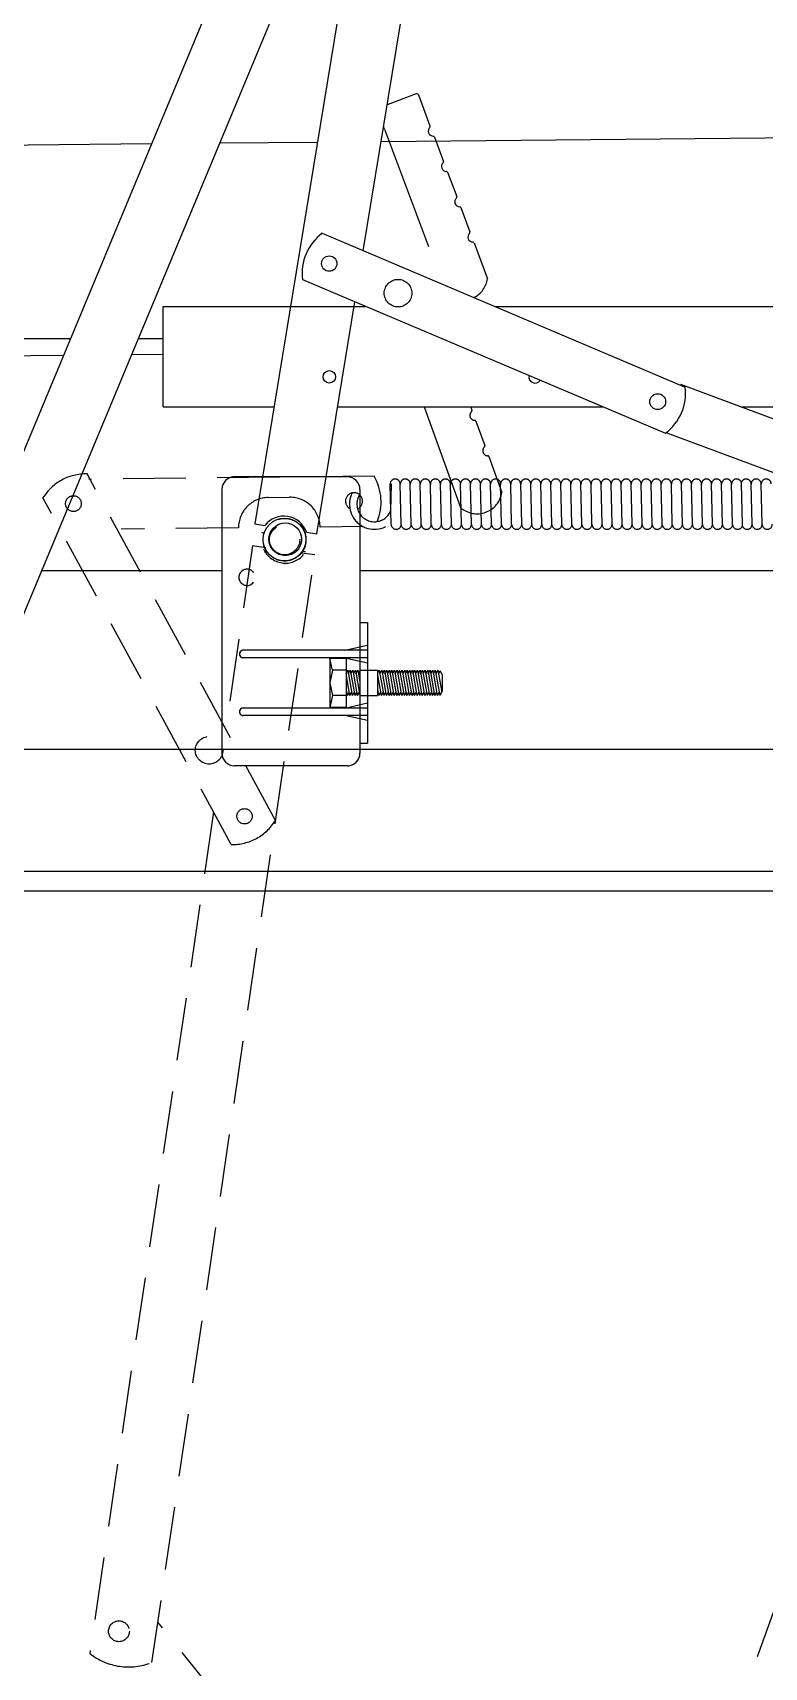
# Model space of a CAD drawing. Extents: x 216 to 4624, y 67 to 3629.
# Drawn here: x 2890 to 3181, y 2297 to 2948 of the extents above; entities that cross this region are included whole.
import ezdxf

# ---------------------------------------------------------------- set-up
doc = ezdxf.new("R2010")
doc.units = 0
doc.header["$LTSCALE"] = 100
doc.header["$MEASUREMENT"] = 0
doc.linetypes.add('DASHED', pattern=[0.75, 0.5, -0.25])
doc.linetypes.add('HIDDEN', pattern=[0.375, 0.25, -0.125])
doc.layers.get('0').update_dxf_attribs({"linetype": 'CONTINUOUS'})
doc.layers.add('SKJULT', color=7, linetype='HIDDEN')

msp = doc.modelspace()

# ---------------------------------------------------------------- linework, layer by layer
at = {"color": 7}
for p, q in [((3050.37, 3192.1), (2978.19, 2752.33)), ((3021.37, 2861.04), (3075.04, 3188.05)), ((3045.93, 3165.05), (2852.26, 2700.08)), ((2875.21, 2690.18), (3028.32, 3057.75)), ((3042.51, 2923.41), (3030.89, 2919.06)), ((3048.1, 2910.64), (3043.48, 2922.98)), ((4622.99, 2919.33), (3028.48, 2904.39)), ((3029.85, 2909.47), (3029.48, 2910.46)), ((2937, 2903.53), (2724.46, 2901.54)), ((3003.11, 2904.15), (2964.19, 2903.78)), ((3003.11, 2904.15), (3002.91, 2904.15)), ((3005.01, 2867.96), (3149.62, 2806.77)), ((2997.22, 2849.54), (3141.82, 2788.35)), ((2941.7, 2838.82), (3022.54, 2838.82)), ((3002.86, 2748.28), (3018.03, 2840.73)), ((3073.87, 2838.82), (3375.89, 2838.82)), ((2904.7, 2825.99), (2485.09, 2825.99)), ((2941.7, 2825.99), (2931.78, 2825.99)), ((2725.25, 2817.83), (2901.99, 2819.48)), ((2929.18, 2819.74), (2941.7, 2819.86)), ((3254.35, 2768.01), (3147.91, 2807.77)), ((2941.7, 2798.82), (2985.82, 2798.82)), ((3011.15, 2798.82), (3117.07, 2798.82)), ((3171.87, 2798.82), (3375.89, 2798.82)), ((3196.56, 2768.25), (3142.13, 2788.58)), ((2965.09, 2765.99), (2965.09, 2660.99)), ((3015.09, 2770.99), (2970.09, 2770.99)), ((3020.09, 2765.99), (3020.09, 2712.99)), ((2893.37, 2733.78), (2965.09, 2733.78)), ((3020.09, 2733.78), (3451.06, 2733.78)), ((3020.09, 2712.99), (3020.09, 2664.99)), ((3020.09, 2712.99), (3023.09, 2712.99)), ((3023.09, 2712.99), (3023.09, 2664.99)), ((3023.09, 2701.99), (2973.59, 2701.99)), ((3014.09, 2701.99), (3023.09, 2703.99)), ((3023.09, 2698.99), (2973.59, 2698.99)), ((3008.09, 2698.74), (3008.09, 2679.24)), ((3014.59, 2698.74), (3008.09, 2698.74)), ((3009.09, 2693.99), (3008.09, 2698.74)), ((3009.09, 2693.99), (3008.09, 2688.99)), ((3014.59, 2693.99), (3009.09, 2693.99)), ((3014.09, 2698.99), (3023.09, 2696.99)), ((3014.59, 2698.74), (3014.59, 2679.24)), ((3014.59, 2692.88), (3015.23, 2693.99)), ((3015.23, 2693.99), (3016.99, 2683.99)), ((3015.46, 2692.64), (3016.24, 2693.99)), ((3016.24, 2693.99), (3018, 2683.99)), ((3016.48, 2692.64), (3017.26, 2693.99)), ((3017.26, 2693.99), (3019.02, 2683.99)), ((3017.49, 2692.64), (3018.27, 2693.99)), ((3018.27, 2693.99), (3020.04, 2683.99)), ((3018.51, 2692.64), (3019.29, 2693.99)), ((3019.29, 2693.99), (3020.09, 2689.43)), ((3020.09, 2693.99), (3027.09, 2693.99)), ((3027.09, 2692.81), (3027.77, 2693.99)), ((3027.09, 2693.99), (3027.09, 2683.99)), ((3027.77, 2693.99), (3029.54, 2683.99)), ((3028.01, 2692.64), (3028.79, 2693.99)), ((3028.79, 2693.99), (3030.55, 2683.99)), ((3029.03, 2692.64), (3029.81, 2693.99)), ((3029.81, 2693.99), (3031.57, 2683.99)), ((3030.04, 2692.64), (3030.82, 2693.99)), ((3030.82, 2693.99), (3032.58, 2683.99)), ((3031.06, 2692.64), (3031.84, 2693.99)), ((3031.84, 2693.99), (3033.6, 2683.99)), ((3032.07, 2692.64), (3032.85, 2693.99)), ((3032.85, 2693.99), (3034.62, 2683.99)), ((3033.09, 2692.64), (3033.87, 2693.99)), ((3033.87, 2693.99), (3035.63, 2683.99)), ((3034.1, 2692.64), (3034.88, 2693.99)), ((3034.88, 2693.99), (3036.65, 2683.99)), ((3035.12, 2692.64), (3035.9, 2693.99)), ((3035.9, 2693.99), (3037.66, 2683.99)), ((3036.14, 2692.64), (3036.91, 2693.99)), ((3036.91, 2693.99), (3038.68, 2683.99)), ((3037.15, 2692.64), (3037.93, 2693.99)), ((3037.93, 2693.99), (3039.69, 2683.99)), ((3038.17, 2692.64), (3038.94, 2693.99)), ((3038.94, 2693.99), (3040.71, 2683.99)), ((3039.18, 2692.64), (3039.96, 2693.99)), ((3039.96, 2693.99), (3041.72, 2683.99)), ((3040.2, 2692.64), (3040.98, 2693.99)), ((3040.98, 2693.99), (3042.74, 2683.99)), ((3041.21, 2692.64), (3041.99, 2693.99)), ((3041.99, 2693.99), (3043.75, 2683.99)), ((3042.23, 2692.64), (3043.01, 2693.99)), ((3043.01, 2693.99), (3044.77, 2683.99)), ((3043.24, 2692.64), (3044.02, 2693.99)), ((3044.02, 2693.99), (3045.78, 2683.99)), ((3044.26, 2692.64), (3045.04, 2693.99)), ((3045.04, 2693.99), (3046.8, 2683.99)), ((3045.27, 2692.64), (3046.05, 2693.99)), ((3046.05, 2693.99), (3047.82, 2683.99)), ((3046.29, 2692.64), (3047.07, 2693.99)), ((3047.07, 2693.99), (3048.83, 2683.99)), ((3047.31, 2692.64), (3048.08, 2693.99)), ((3048.08, 2693.99), (3049.85, 2683.99)), ((3048.32, 2692.64), (3049.1, 2693.99)), ((3049.1, 2693.99), (3050.86, 2683.99)), ((3049.34, 2692.64), (3050.11, 2693.99)), ((3050.11, 2693.99), (3051.88, 2683.99)), ((3050.35, 2692.64), (3051.13, 2693.99)), ((3051.13, 2693.99), (3052.66, 2685.34)), ((3008.09, 2688.99), (3009.09, 2683.99)), ((3014.59, 2691.86), (3015.97, 2683.99)), ((3019.53, 2692.64), (3020.09, 2693.62)), ((3027.09, 2692.11), (3028.52, 2683.99)), ((3051.37, 2692.64), (3052.01, 2693.76)), ((3052.84, 2692.32), (3052.01, 2693.76)), ((3052.84, 2692.32), (3052.84, 2685.66)), ((3009.09, 2683.99), (3008.09, 2679.24)), ((3014.59, 2683.99), (3009.09, 2683.99)), ((3014.09, 2678.99), (3023.09, 2680.99)), ((3014.59, 2686.11), (3014.96, 2683.99)), ((3015.74, 2685.34), (3014.96, 2683.99)), ((3016.75, 2685.34), (3015.97, 2683.99)), ((3017.77, 2685.34), (3016.99, 2683.99)), ((3018.78, 2685.34), (3018, 2683.99)), ((3019.8, 2685.34), (3019.02, 2683.99)), ((3020.09, 2684.09), (3020.04, 2683.99)), ((3020.09, 2683.99), (3027.09, 2683.99)), ((3027.09, 2686.35), (3027.51, 2683.99)), ((3027.27, 2685.34), (3027.09, 2685.03)), ((3028.28, 2685.34), (3027.51, 2683.99)), ((3029.3, 2685.34), (3028.52, 2683.99)), ((3030.32, 2685.34), (3029.54, 2683.99)), ((3031.33, 2685.34), (3030.55, 2683.99)), ((3032.35, 2685.34), (3031.57, 2683.99)), ((3033.36, 2685.34), (3032.58, 2683.99)), ((3034.38, 2685.34), (3033.6, 2683.99)), ((3035.39, 2685.34), (3034.62, 2683.99)), ((3036.41, 2685.34), (3035.63, 2683.99)), ((3037.42, 2685.34), (3036.65, 2683.99)), ((3038.44, 2685.34), (3037.66, 2683.99)), ((3039.45, 2685.34), (3038.68, 2683.99)), ((3040.47, 2685.34), (3039.69, 2683.99)), ((3041.49, 2685.34), (3040.71, 2683.99)), ((3042.5, 2685.34), (3041.72, 2683.99)), ((3043.52, 2685.34), (3042.74, 2683.99)), ((3044.53, 2685.34), (3043.75, 2683.99)), ((3045.55, 2685.34), (3044.77, 2683.99)), ((3046.56, 2685.34), (3045.78, 2683.99)), ((3047.58, 2685.34), (3046.8, 2683.99)), ((3048.59, 2685.34), (3047.82, 2683.99)), ((3049.61, 2685.34), (3048.83, 2683.99)), ((3050.62, 2685.34), (3049.85, 2683.99)), ((3051.64, 2685.34), (3050.86, 2683.99)), ((3052.84, 2685.66), (3051.88, 2683.99)), ((3023.09, 2678.99), (2973.59, 2678.99)), ((3023.09, 2675.99), (2973.59, 2675.99)), ((3014.59, 2679.24), (3008.09, 2679.24)), ((3023.09, 2673.99), (3014.09, 2675.99)), ((3569.12, 2662.48), (2508.47, 2662.48)), ((3020.09, 2664.99), (3020.09, 2660.99)), ((3020.09, 2664.99), (3023.09, 2664.99)), ((3015.09, 2655.99), (2970.09, 2655.99)), ((3648.06, 2606.08), (2497.06, 2606.08))]:
    msp.add_line(p, q, dxfattribs=at)
at = {"color": 7, "linetype": 'DASHED'}
for p, q in [((3029.85, 2909.47), (3053.01, 2847.65)), ((3049.73, 2906.28), (3053.36, 2896.6)), ((3055, 2892.23), (3058.62, 2882.55)), ((3060.26, 2878.18), (3063.88, 2868.5)), ((3065.52, 2864.14), (3070.87, 2849.85)), ((3045.62, 2798.82), (3060.2, 2758.76)), ((3064.24, 2798.82), (3064.7, 2797.56)), ((3066.29, 2793.18), (3069.83, 2783.46)), ((3071.42, 2779.08), (3076.64, 2764.74))]:
    msp.add_line(p, q, dxfattribs=at)
at = {"color": 7, "linetype": 'CONTINUOUS'}
for p, q in [((2941.7, 2798.82), (2941.7, 2838.82)), ((2978.19, 2752.33), (2982.25, 2751.67)), ((2998.8, 2748.95), (3002.86, 2748.28)), ((3020.09, 2695.84), (3020.09, 2680.9)), ((2507.06, 2614.08), (3638.06, 2614.08))]:
    msp.add_line(p, q, dxfattribs=at)
at = {"color": 7, "linetype": 'HIDDEN'}
for p, q in [((3015.09, 2770.99), (2970.09, 2770.99)), ((2965.09, 2750.58), (2965.09, 2673.41)), ((3020.09, 2751.17), (3020.09, 2712.99)), ((3020.09, 2712.99), (3020.09, 2664.99)), ((3020.09, 2712.99), (3023.09, 2712.99)), ((3023.09, 2712.99), (3023.09, 2664.99)), ((2977.85, 2701.99), (2973.59, 2701.99)), ((3023.09, 2701.99), (3002.85, 2701.99)), ((3014.09, 2701.99), (3023.09, 2703.99)), ((2977.87, 2698.99), (2973.59, 2698.99)), ((3023.09, 2698.99), (3002.87, 2698.99)), ((3009.09, 2693.99), (3008.09, 2698.74)), ((3008.09, 2698.74), (3008.09, 2679.24)), ((3014.59, 2698.74), (3008.09, 2698.74)), ((3009.09, 2693.99), (3008.09, 2688.99)), ((3014.59, 2693.99), (3009.09, 2693.99)), ((3014.09, 2698.99), (3023.09, 2696.99)), ((3014.59, 2698.74), (3014.59, 2679.24)), ((3014.59, 2692.88), (3015.23, 2693.99)), ((3015.23, 2693.99), (3016.99, 2683.99)), ((3015.46, 2692.64), (3016.24, 2693.99)), ((3016.24, 2693.99), (3018, 2683.99)), ((3016.48, 2692.64), (3017.26, 2693.99)), ((3017.26, 2693.99), (3019.02, 2683.99)), ((3017.49, 2692.64), (3018.27, 2693.99)), ((3018.27, 2693.99), (3020.04, 2683.99)), ((3018.51, 2692.64), (3019.29, 2693.99)), ((3019.29, 2693.99), (3020.09, 2689.43)), ((3020.09, 2695.84), (3020.09, 2680.9)), ((3020.09, 2693.99), (3027.09, 2693.99)), ((3027.09, 2692.81), (3027.77, 2693.99)), ((3027.09, 2693.99), (3027.09, 2683.99)), ((3027.77, 2693.99), (3029.54, 2683.99)), ((3028.01, 2692.64), (3028.79, 2693.99)), ((3028.79, 2693.99), (3030.55, 2683.99)), ((3029.03, 2692.64), (3029.81, 2693.99)), ((3029.81, 2693.99), (3031.57, 2683.99)), ((3030.04, 2692.64), (3030.82, 2693.99)), ((3030.82, 2693.99), (3032.58, 2683.99)), ((3031.06, 2692.64), (3031.84, 2693.99)), ((3031.84, 2693.99), (3033.6, 2683.99)), ((3032.07, 2692.64), (3032.85, 2693.99)), ((3032.85, 2693.99), (3034.62, 2683.99)), ((3033.09, 2692.64), (3033.87, 2693.99)), ((3033.87, 2693.99), (3035.63, 2683.99)), ((3034.1, 2692.64), (3034.88, 2693.99)), ((3034.88, 2693.99), (3036.65, 2683.99)), ((3035.12, 2692.64), (3035.9, 2693.99)), ((3035.9, 2693.99), (3037.66, 2683.99)), ((3036.14, 2692.64), (3036.91, 2693.99)), ((3036.91, 2693.99), (3038.68, 2683.99)), ((3037.15, 2692.64), (3037.93, 2693.99)), ((3037.93, 2693.99), (3039.69, 2683.99)), ((3038.17, 2692.64), (3038.94, 2693.99)), ((3038.94, 2693.99), (3040.71, 2683.99)), ((3039.18, 2692.64), (3039.96, 2693.99)), ((3039.96, 2693.99), (3041.72, 2683.99)), ((3040.2, 2692.64), (3040.98, 2693.99)), ((3040.98, 2693.99), (3042.74, 2683.99)), ((3041.21, 2692.64), (3041.99, 2693.99)), ((3041.99, 2693.99), (3043.75, 2683.99)), ((3042.23, 2692.64), (3043.01, 2693.99)), ((3043.01, 2693.99), (3044.77, 2683.99)), ((3043.24, 2692.64), (3044.02, 2693.99)), ((3044.02, 2693.99), (3045.78, 2683.99)), ((3044.26, 2692.64), (3045.04, 2693.99)), ((3045.04, 2693.99), (3046.8, 2683.99)), ((3045.27, 2692.64), (3046.05, 2693.99)), ((3046.05, 2693.99), (3047.82, 2683.99)), ((3046.29, 2692.64), (3047.07, 2693.99)), ((3047.07, 2693.99), (3048.83, 2683.99)), ((3047.31, 2692.64), (3048.08, 2693.99)), ((3048.08, 2693.99), (3049.85, 2683.99)), ((3048.32, 2692.64), (3049.1, 2693.99)), ((3049.1, 2693.99), (3050.86, 2683.99)), ((3049.34, 2692.64), (3050.11, 2693.99)), ((3050.11, 2693.99), (3051.88, 2683.99)), ((3050.35, 2692.64), (3051.13, 2693.99)), ((3051.13, 2693.99), (3052.66, 2685.34)), ((3008.09, 2688.99), (3009.09, 2683.99)), ((3014.59, 2691.86), (3015.97, 2683.99)), ((3019.53, 2692.64), (3020.09, 2693.62)), ((3027.09, 2692.11), (3028.52, 2683.99)), ((3051.37, 2692.64), (3052.01, 2693.76)), ((3052.84, 2692.32), (3052.01, 2693.76)), ((3052.84, 2692.32), (3052.84, 2685.66)), ((3009.09, 2683.99), (3008.09, 2679.24)), ((3014.59, 2683.99), (3009.09, 2683.99)), ((3014.09, 2678.99), (3023.09, 2680.99)), ((3014.59, 2686.11), (3014.96, 2683.99)), ((3015.74, 2685.34), (3014.96, 2683.99)), ((3016.75, 2685.34), (3015.97, 2683.99)), ((3017.77, 2685.34), (3016.99, 2683.99)), ((3018.78, 2685.34), (3018, 2683.99)), ((3019.8, 2685.34), (3019.02, 2683.99)), ((3020.09, 2684.09), (3020.04, 2683.99)), ((3020.09, 2683.99), (3027.09, 2683.99)), ((3027.09, 2686.35), (3027.51, 2683.99)), ((3027.27, 2685.34), (3027.09, 2685.03)), ((3028.28, 2685.34), (3027.51, 2683.99)), ((3029.3, 2685.34), (3028.52, 2683.99)), ((3030.32, 2685.34), (3029.54, 2683.99)), ((3031.33, 2685.34), (3030.55, 2683.99)), ((3032.35, 2685.34), (3031.57, 2683.99)), ((3033.36, 2685.34), (3032.58, 2683.99)), ((3034.38, 2685.34), (3033.6, 2683.99)), ((3035.39, 2685.34), (3034.62, 2683.99)), ((3036.41, 2685.34), (3035.63, 2683.99)), ((3037.42, 2685.34), (3036.65, 2683.99)), ((3038.44, 2685.34), (3037.66, 2683.99)), ((3039.45, 2685.34), (3038.68, 2683.99)), ((3040.47, 2685.34), (3039.69, 2683.99)), ((3041.49, 2685.34), (3040.71, 2683.99)), ((3042.5, 2685.34), (3041.72, 2683.99)), ((3043.52, 2685.34), (3042.74, 2683.99)), ((3044.53, 2685.34), (3043.75, 2683.99)), ((3045.55, 2685.34), (3044.77, 2683.99)), ((3046.56, 2685.34), (3045.78, 2683.99)), ((3047.58, 2685.34), (3046.8, 2683.99)), ((3048.59, 2685.34), (3047.82, 2683.99)), ((3049.61, 2685.34), (3048.83, 2683.99)), ((3050.62, 2685.34), (3049.85, 2683.99)), ((3051.64, 2685.34), (3050.86, 2683.99)), ((3052.84, 2685.66), (3051.88, 2683.99)), ((2977.98, 2678.99), (2973.59, 2678.99)), ((2978, 2675.99), (2973.59, 2675.99)), ((3023.09, 2678.99), (3002.98, 2678.99)), ((3023.09, 2675.99), (3003, 2675.99)), ((3014.59, 2679.24), (3008.09, 2679.24)), ((3023.09, 2673.99), (3014.09, 2675.99)), ((3020.09, 2664.99), (3020.09, 2660.99)), ((3020.09, 2664.99), (3023.09, 2664.99)), ((3015.09, 2655.99), (2989.72, 2655.99))]:
    msp.add_line(p, q, dxfattribs=at)
at = {"color": 7}
for centre, radius in [((3007.86, 2855.89), 3.05), ((3007.89, 2810.82), 2.5), ((3138.71, 2800.96), 3.15), ((2990.06, 2746.06), 8.5), ((2990.35, 2746.15), 6.5)]:
    msp.add_circle(centre, radius, dxfattribs=at)
at = {"color": 7, "linetype": 'DASHED'}
msp.add_circle((3035.27, 2844.12), 5.5, dxfattribs=at)
at = {"color": 7, "linetype": 'HIDDEN'}
for centre, radius in [((2990.09, 2745.99), 8.5), ((2990.35, 2746.15), 6.5), ((2990.09, 2745.99), 6)]:
    msp.add_circle(centre, radius, dxfattribs=at)
at = {"color": 7}
for centre, radius, start, end in [((3042.78, 2922.71), 0.75, 20.53709, 110.53709), ((3017.07, 2852), 20, 127.06422, 187.06959), ((3089.89, 2810.82), 2.5, 167.64869, 326.48117), ((3129.77, 2804.31), 20, 307.06416, 7.06448), ((2970.09, 2765.99), 5, 90, 180), ((3015.09, 2765.99), 5, 0, 90), ((2989.8, 2745.91), 9.5, 18.65583, 142.70105), ((2975.09, 2730.99), 3.25, 37.56582, 323.10611), ((2973.59, 2700.49), 1.5, 90, 270), ((2973.59, 2677.49), 1.5, 90, 270), ((2970.09, 2660.99), 5, 180, 270), ((3015.09, 2660.99), 5, 270, 0)]:
    msp.add_arc(centre, radius, start, end, dxfattribs=at)
at = {"color": 7, "linetype": 'CONTINUOUS'}
for centre, radius, start, end in [((3049.29, 2908.6), 2, 131.63728, 269.43689), ((3047.63, 2910.47), 0.5, 311.63728, 20.53709), ((3049.27, 2906.1), 0.5, 20.53709, 89.43689), ((3054.55, 2894.55), 2, 131.63728, 269.43689), ((3052.89, 2896.42), 0.5, 311.63728, 20.53709), ((3054.53, 2892.05), 0.5, 20.53709, 89.43689), ((3058.15, 2882.38), 0.5, 311.63728, 20.53709), ((3059.82, 2880.51), 2, 131.63728, 269.43689), ((3059.79, 2878.01), 0.5, 20.53709, 89.43689), ((3065.08, 2866.46), 2, 131.63728, 269.43689), ((3063.42, 2868.33), 0.5, 311.63728, 20.53709), ((3065.05, 2863.96), 0.5, 20.53709, 89.43689)]:
    msp.add_arc(centre, radius, start, end, dxfattribs=at)
at = {"color": 7, "linetype": 'DASHED'}
for centre, radius, start, end in [((3060.98, 2851.31), 10, 296.66053, 351.58206), ((3065.87, 2795.5), 2, 131.1002, 268.8998), ((3064.23, 2797.39), 0.5, 311.1002, 20), ((3065.82, 2793), 0.5, 20, 88.8998), ((3071, 2781.41), 2, 131.1002, 268.8998), ((3069.36, 2783.29), 0.5, 311.1002, 20), ((3070.95, 2778.91), 0.5, 20, 88.8998), ((3066.76, 2766.3), 10, 228.95502, 351.04498)]:
    msp.add_arc(centre, radius, start, end, dxfattribs=at)
at = {"color": 7, "linetype": 'HIDDEN'}
for centre, radius, start, end in [((2970.09, 2765.99), 5, 90, 112.42483), ((2973.59, 2700.49), 1.5, 90, 270), ((2973.59, 2677.49), 1.5, 90, 270), ((3015.09, 2660.99), 5, 270, 0)]:
    msp.add_arc(centre, radius, start, end, dxfattribs=at)
at = {"layer": 'SKJULT', "color": 7, "linetype": 'HIDDEN'}
for p, q in [((3661.41, 3628.67), (3107.29, 2106.23)), ((2986.41, 2634.23), (2911.37, 2772.16)), ((3025.71, 2771.23), (2912.09, 2770.01)), ((3032.52, 2752.11), (3032.13, 2768.1)), ((3032.35, 2757.5), (3032.64, 2768.17)), ((3036.52, 2752.18), (3036.13, 2768.17)), ((3036.52, 2752.11), (3036.13, 2768.1)), ((3040.52, 2752.18), (3040.13, 2768.17)), ((3040.52, 2752.11), (3040.13, 2768.1)), ((3044.52, 2752.18), (3044.13, 2768.17)), ((3044.52, 2752.11), (3044.13, 2768.1)), ((3048.52, 2752.18), (3048.13, 2768.17)), ((3048.52, 2752.11), (3048.13, 2768.1)), ((3052.52, 2752.18), (3052.13, 2768.17)), ((3052.52, 2752.11), (3052.13, 2768.1)), ((3056.52, 2752.18), (3056.13, 2768.17)), ((3056.52, 2752.11), (3056.13, 2768.1)), ((3060.52, 2752.18), (3060.13, 2768.17)), ((3060.52, 2752.11), (3060.13, 2768.1)), ((3064.52, 2752.18), (3064.13, 2768.17)), ((3064.52, 2752.11), (3064.13, 2768.1)), ((3068.52, 2752.18), (3068.13, 2768.17)), ((3068.52, 2752.11), (3068.13, 2768.1)), ((3072.52, 2752.18), (3072.13, 2768.17)), ((3072.52, 2752.11), (3072.13, 2768.1)), ((3076.52, 2752.18), (3076.13, 2768.17)), ((3076.52, 2752.11), (3076.13, 2768.1)), ((3080.52, 2752.18), (3080.13, 2768.17)), ((3080.52, 2752.11), (3080.13, 2768.1)), ((3084.52, 2752.18), (3084.13, 2768.17)), ((3084.52, 2752.11), (3084.13, 2768.1)), ((3088.52, 2752.18), (3088.13, 2768.17)), ((3088.52, 2752.11), (3088.13, 2768.1)), ((3092.52, 2752.18), (3092.13, 2768.17)), ((3092.52, 2752.11), (3092.13, 2768.1)), ((3096.52, 2752.18), (3096.13, 2768.17)), ((3096.52, 2752.11), (3096.13, 2768.1)), ((3100.52, 2752.18), (3100.13, 2768.17)), ((3100.52, 2752.11), (3100.13, 2768.1)), ((3104.52, 2752.18), (3104.13, 2768.17)), ((3104.52, 2752.11), (3104.13, 2768.1)), ((3108.52, 2752.18), (3108.13, 2768.17)), ((3108.52, 2752.11), (3108.13, 2768.1)), ((3112.52, 2752.18), (3112.13, 2768.17)), ((3112.52, 2752.11), (3112.13, 2768.1)), ((3116.52, 2752.18), (3116.13, 2768.17)), ((3116.52, 2752.11), (3116.13, 2768.1)), ((3120.52, 2752.18), (3120.13, 2768.17)), ((3120.52, 2752.11), (3120.13, 2768.1)), ((3124.52, 2752.18), (3124.13, 2768.17)), ((3124.52, 2752.11), (3124.13, 2768.1)), ((3128.52, 2752.18), (3128.13, 2768.17)), ((3128.52, 2752.11), (3128.13, 2768.1)), ((3132.52, 2752.18), (3132.13, 2768.17)), ((3132.52, 2752.11), (3132.13, 2768.1)), ((3136.52, 2752.18), (3136.13, 2768.17)), ((3136.52, 2752.11), (3136.13, 2768.1)), ((3140.52, 2752.18), (3140.13, 2768.17)), ((3140.52, 2752.11), (3140.13, 2768.1)), ((3144.52, 2752.18), (3144.13, 2768.17)), ((3144.52, 2752.11), (3144.13, 2768.1)), ((3148.52, 2752.18), (3148.13, 2768.17)), ((3148.52, 2752.11), (3148.13, 2768.1)), ((3152.52, 2752.18), (3152.13, 2768.17)), ((3152.52, 2752.11), (3152.13, 2768.1)), ((3156.52, 2752.18), (3156.13, 2768.17)), ((3156.52, 2752.11), (3156.13, 2768.1)), ((3160.52, 2752.18), (3160.13, 2768.17)), ((3160.52, 2752.11), (3160.13, 2768.1)), ((3164.52, 2752.18), (3164.13, 2768.17)), ((3164.52, 2752.11), (3164.13, 2768.1)), ((3168.52, 2752.18), (3168.13, 2768.17)), ((3168.52, 2752.11), (3168.13, 2768.1)), ((3172.52, 2752.18), (3172.13, 2768.17)), ((3172.52, 2752.11), (3172.13, 2768.1)), ((3176.32, 2752.18), (3175.92, 2768.17)), ((3176.32, 2752.11), (3175.92, 2768.1)), ((3180.32, 2752.18), (3179.92, 2768.17)), ((3180.32, 2752.11), (3179.92, 2768.1)), ((2968.84, 2624.67), (2893.8, 2762.6)), ((2983.58, 2762.78), (2992.08, 2762.87)), ((2971.71, 2750.65), (2924.93, 2750.15)), ((3021.42, 2751.18), (3004.21, 2751)), ((2937.2, 2299.01), (3002.06, 2739.92)), ((2977.33, 2743.56), (2966.6, 2670.63)), ((2982.54, 2742.79), (2977.33, 2743.56)), ((2982.9, 2741.46), (2982.06, 2740.92)), ((3002.06, 2739.92), (2996.86, 2740.69)), ((2997.38, 2741.61), (2998.23, 2741.1)), ((2961.76, 2637.69), (2912.47, 2302.65)), ((3152.74, 2049.62), (2939.57, 2315.13))]:
    msp.add_line(p, q, dxfattribs=at)
at = {"layer": 'SKJULT', "color": 7}
msp.add_line((2981.97, 2748.5), (2981.01, 2748.79), dxfattribs=at)
at = {"layer": 'SKJULT', "color": 7, "linetype": 'HIDDEN'}
for centre, radius in [((2905.95, 2760.35), 3.15), ((2960.01, 2662.17), 5.5), ((2974.12, 2635.88), 3.05), ((2924.09, 2311.47), 4.15)]:
    msp.add_circle(centre, radius, dxfattribs=at)
for centre, radius, start, end in [((2910.86, 2752.16), 20, 88.54625, 148.54656), ((3008.5, 2761.05), 20, 336.94805, 30.61577), ((3025.36, 2760.14), 10, 47.30406, 47.55735), ((3034.13, 2768.14), 2, 1, 181), ((3038.13, 2768.14), 2, 1, 181), ((3042.13, 2768.14), 2, 1, 181), ((3046.13, 2768.14), 2, 1, 181), ((3050.13, 2768.14), 2, 1, 181), ((3054.13, 2768.14), 2, 1, 181), ((3058.13, 2768.14), 2, 1, 181), ((3062.13, 2768.14), 2, 1, 181), ((3066.13, 2768.14), 2, 1, 181), ((3070.13, 2768.14), 2, 1, 181), ((3074.13, 2768.14), 2, 1, 181), ((3078.13, 2768.14), 2, 1, 181), ((3082.13, 2768.14), 2, 1, 181), ((3086.13, 2768.14), 2, 1, 181), ((3090.13, 2768.14), 2, 1, 181), ((3094.13, 2768.14), 2, 1, 181), ((3098.13, 2768.14), 2, 1, 181), ((3102.13, 2768.14), 2, 1, 181), ((3106.13, 2768.14), 2, 1, 181), ((3110.13, 2768.14), 2, 1, 181), ((3114.13, 2768.14), 2, 1, 181), ((3118.13, 2768.14), 2, 1, 181), ((3122.13, 2768.14), 2, 1, 181), ((3126.13, 2768.14), 2, 1, 181), ((3130.13, 2768.14), 2, 1, 181), ((3134.13, 2768.14), 2, 1, 181), ((3138.13, 2768.14), 2, 1, 181), ((3142.13, 2768.14), 2, 1, 181), ((3146.13, 2768.14), 2, 1, 181), ((3150.13, 2768.14), 2, 1, 181), ((3154.13, 2768.14), 2, 1, 181), ((3158.13, 2768.14), 2, 1, 181), ((3162.13, 2768.14), 2, 1, 181), ((3166.13, 2768.14), 2, 1, 181), ((3170.13, 2768.14), 2, 1, 181), ((3165.16, 2760.14), 10, 47.30406, 47.55735), ((3173.92, 2768.14), 2, 1, 181), ((3177.92, 2768.14), 2, 1, 181), ((3181.92, 2768.14), 2, 1, 181), ((2983.71, 2750.78), 12, 90.61577, 180.61577), ((2992.21, 2750.87), 12, 0.61577, 90.61577), ((3017.72, 2761.32), 3.39, 294.60084, 239.95861), ((3025.87, 2760.14), 10, 153.4038, 315.50833), ((3025.87, 2760.14), 7, 147.74513, 337.81228), ((3034.52, 2752.14), 2, 181, 1), ((3038.52, 2752.14), 2, 181, 1), ((3042.52, 2752.14), 2, 181, 1), ((3046.52, 2752.14), 2, 181, 1), ((3050.52, 2752.14), 2, 181, 1), ((3054.52, 2752.14), 2, 181, 1), ((3058.52, 2752.14), 2, 181, 1), ((3062.52, 2752.14), 2, 181, 1), ((3066.52, 2752.14), 2, 181, 1), ((3070.52, 2752.14), 2, 181, 1), ((3074.52, 2752.14), 2, 181, 1), ((3078.52, 2752.14), 2, 181, 1), ((3082.52, 2752.14), 2, 181, 1), ((3086.52, 2752.14), 2, 181, 1), ((3090.52, 2752.14), 2, 181, 1), ((3094.52, 2752.14), 2, 181, 1), ((3098.52, 2752.14), 2, 181, 1), ((3102.52, 2752.14), 2, 181, 1), ((3106.52, 2752.14), 2, 181, 1), ((3110.52, 2752.14), 2, 181, 1), ((3114.52, 2752.14), 2, 181, 1), ((3118.52, 2752.14), 2, 181, 1), ((3122.52, 2752.14), 2, 181, 1), ((3126.52, 2752.14), 2, 181, 1), ((3130.52, 2752.14), 2, 181, 1), ((3134.52, 2752.14), 2, 181, 1), ((3138.52, 2752.14), 2, 181, 1), ((3142.52, 2752.14), 2, 181, 1), ((3146.52, 2752.14), 2, 181, 1), ((3150.52, 2752.14), 2, 181, 1), ((3154.52, 2752.14), 2, 181, 1), ((3158.52, 2752.14), 2, 181, 1), ((3162.52, 2752.14), 2, 181, 1), ((3166.52, 2752.14), 2, 181, 1), ((3170.52, 2752.14), 2, 181, 1), ((3174.32, 2752.14), 2, 181, 1), ((3178.32, 2752.14), 2, 181, 1), ((3182.32, 2752.14), 2, 181, 1), ((2990.35, 2746.15), 9.5, 203.54337, 320.29922), ((2975.09, 2730.99), 3.25, 37.56582, 323.10611), ((2969.34, 2644.66), 20, 268.5463, 328.55167), ((2927.99, 2322.25), 25, 231.63129, 291.63129)]:
    msp.add_arc(centre, radius, start, end, dxfattribs=at)
at = {"layer": 'SKJULT', "color": 7, "linetype": 'BYBLOCK'}
msp.add_point((2990.19, 2736.54), dxfattribs=at)
at = {"layer": 'SKJULT', "color": 7, "linetype": 'HIDDEN'}
msp.add_point((2990.19, 2736.54), dxfattribs=at)

doc.saveas('drawing.dxf')
